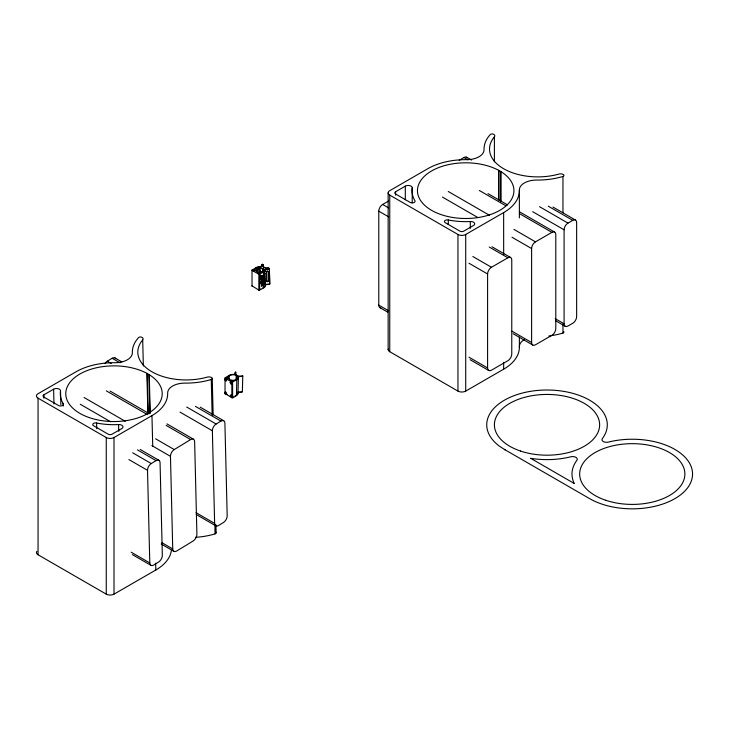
<?xml version="1.0" encoding="UTF-8"?>
<svg xmlns="http://www.w3.org/2000/svg" width="729" height="729" viewBox="0 0 729 729"><rect width="100%" height="100%" fill="white"/><g stroke="black" fill="none" stroke-linecap="round" stroke-linejoin="round"><path stroke-width="1.09" d="M242.784 375.918L242.356 391.992A5.367 3.098 0 0 1 239.741 392.357A1.713 0.984 0 0 0 238 393.359A5.367 3.098 0 0 1 236.424 395.61C235.549 395.71 231.184 400.057 231.858 396.458L231.858 382.142L224.878 377.977L229.225 375.344A5.367 3.098 0 0 1 233.116 374.433A1.713 0.993 0 0 0 234.856 373.43A5.367 3.098 0 0 1 235.476 371.927M265.31 282.469L265.028 273.001A5.331 3.162 -1.4 0 1 264.162 274.45L264.144 274.469M265.31 282.624L265.283 283.144A5.331 3.162 -1.4 0 1 264.417 284.592L264.016 284.365A4.775 2.834 -1.4 0 0 264.764 282.87L264.727 282.305M264.773 282.87L265.283 283.144M229.143 378.743L229.225 375.344M235.804 375.553L235.886 372.154A4.821 2.788 0 0 0 236.697 375.271L236.934 375.408A4.821 2.788 0 0 0 242.338 375.872M236.232 380.055L236.305 375.499A4.821 2.788 0 0 0 228.35 376.838A4.821 2.788 0 0 0 234.209 380.228A4.821 2.788 0 0 0 236.542 375.635L236.369 375.526M236.396 380.146L236.506 375.608M236.433 380.173L236.542 375.635M236.433 395.61L236.816 379.727A5.367 3.098 0 0 0 238.383 377.476A1.713 0.984 0 0 1 240.133 376.474A5.367 3.098 0 0 0 242.748 376.109M238 393.469L238.383 377.476M264.417 284.592L264.08 274.532M262.659 285.349L262.23 275.762L261.182 276.792L261.465 286.242L262.659 285.349L262.103 284.966L261.875 275.699L261.346 275.407L262.431 276.027M254.284 269.675L252.544 270.186L254.558 271.279A5.367 3.098 0 0 1 254.275 270.222L254.284 269.675A5.367 3.098 0 0 0 254.521 270.906L254.558 270.951M262.094 285.021L261.565 285.549L262.285 285.968M266.586 281.503L266.577 271.616M268.536 281.412L268.39 271.607M268.381 271.607L268.245 280.875L267.598 281.33A4.821 2.861 -1.4 0 1 266.65 281.348L266.477 281.33M62.94 403.283L63.223 403.748A2.88 1.658 0 0 1 62.047 405.707A2.88 1.658 0 0 1 58.466 405.479L43.886 397.059A2.743 1.586 0 0 1 43.886 394.817L53.609 389.204A4.055 2.342 0 0 1 58.174 388.73A4.055 2.342 0 0 1 60.525 391.045L60.379 392.084A53.682 30.992 0 0 0 62.94 403.283M412.222 187.991L412.085 189.03A53.682 30.992 0 0 0 414.637 200.238L414.919 200.694A2.88 1.658 0 0 1 413.744 202.653A2.88 1.658 0 0 1 410.172 202.425L395.592 194.005A2.743 1.586 0 0 1 395.592 191.763L405.315 186.15A4.055 2.342 0 0 1 409.88 185.676A4.055 2.342 0 0 1 412.222 187.991L412.222 202.744M264.226 267.315L264.18 267.288A3.709 2.141 0 0 0 268.345 267.743L269.329 268.737L268.372 268.19M269.347 268.591L269.776 283.991M263.524 274.605L263.78 274.204A4.784 2.834 -1.4 0 0 264.481 273.029M261.465 266.285A5.367 3.098 0 0 1 261.93 264.973L262.085 264.335A5.367 3.098 0 0 0 261.465 265.848A1.713 0.993 0 0 1 259.724 266.841A5.367 3.098 0 0 0 255.833 267.753L251.915 270.286L259.105 274.414L263.424 272.136A5.367 3.098 0 0 0 265.001 269.894A1.713 0.984 0 0 1 266.741 268.883A5.367 3.098 0 0 0 269.356 268.518M225.015 393.432L231.858 397.797M260.608 279.827L260.627 275.507M261.237 266.796L260.964 266.778A1.713 0.993 0 0 1 259.724 267.069A5.367 3.098 0 0 0 258.239 267.178M260.836 289.067L259.825 289.65M252.599 270.295L254.485 271.343M268.472 281.467L267.598 281.33M260.435 273.421L259.916 273.038A5.367 3.098 0 0 1 257.975 272.892C256.234 273.165 260.563 274.806 260.408 273.657M252.015 285.841L259.105 290.297L263.88 287.755A5.367 3.098 0 0 0 265.383 285.549A1.713 0.984 0 0 1 267.133 284.547A5.367 3.098 0 0 0 269.748 284.182L269.356 268.308M104.985 363.552A5.477 3.162 -60 0 1 107.318 361.201L112.12 358.276A5.477 3.162 -60 0 1 115.765 358.823M149.791 562.943L147.513 470.323A5.477 3.162 -60 0 1 151.277 463.553L156.079 460.628A5.477 3.162 -60 0 1 160.061 462.678L162.33 555.298A5.477 3.162 -60 0 1 158.567 562.068L153.773 564.993A5.477 3.162 -60 0 1 149.791 562.943L131.165 552.19M172.737 548.955L170.468 456.336A5.477 3.162 -60 0 1 174.231 449.565L190.652 439.56A5.477 3.162 -60 0 1 194.634 441.601L196.903 534.22A5.477 3.162 -60 0 1 193.139 540.991L176.719 550.996A5.477 3.162 -60 0 1 172.737 548.955L161.956 542.722M214.636 523.413L212.367 430.793A5.477 3.162 -60 0 1 216.13 424.023L220.923 421.098A5.477 3.162 -60 0 1 224.906 423.148L227.184 515.768A5.477 3.162 -60 0 1 223.411 522.538L218.618 525.463A5.477 3.162 -60 0 1 214.636 523.413L196.01 512.66M257.137 270.368L256.289 270.796L257.118 270.377A4.784 2.834 -1.4 0 1 259.652 269.894L260.371 270.122M380.72 307.884A5.477 3.162 -60 0 1 378.779 305.132L378.779 211.164A5.477 3.162 -60 0 1 382.661 204.457L388.457 201.104M459.161 160.289L463.954 157.519A5.477 3.162 -60 0 1 467.307 157.819M38.054 398.162L106.261 437.537A5.477 3.162 0 0 0 114.006 437.537L151.96 415.63A53.682 30.992 0 0 0 167.661 393.159A17.122 9.887 0 0 1 185.102 383.108A53.709 31.01 0 0 0 211.255 379.481A2.16 1.248 0 0 0 211.61 377.549A3.855 2.223 0 0 0 207.182 377.13A48.223 27.839 0 0 1 153.154 372.464L150.775 371.088A48.223 27.839 0 0 1 142.702 339.896A3.855 2.223 0 0 0 141.964 337.345A2.151 1.239 0 0 0 138.528 337.645L138.191 338.028A53.709 31.01 0 0 0 132.35 352.645A17.15 9.896 0 0 1 114.927 362.714A53.682 30.992 0 0 0 76.026 371.79L37.571 394.015A5.477 3.162 0 0 0 38.054 398.162L38.054 554.769L106.261 594.144A5.477 3.162 0 0 0 114.006 594.144L155.842 569.996A53.682 30.992 0 0 0 171.415 550.231M389.751 195.108L457.958 234.483A5.477 3.162 0 0 0 465.713 234.483L503.666 212.576A53.682 30.992 0 0 0 519.367 190.105A17.122 9.887 0 0 1 536.808 180.054A53.709 31.01 0 0 0 562.961 176.427A2.16 1.248 0 0 0 563.307 174.495A3.855 2.223 0 0 0 558.888 174.076A48.223 27.839 0 0 1 504.851 169.41L502.472 168.035A48.223 27.839 0 0 1 494.399 136.842A3.855 2.223 0 0 0 493.661 134.291A2.151 1.239 0 0 0 490.234 134.592L489.888 134.974A53.709 31.01 0 0 0 484.047 149.591A17.15 9.896 0 0 1 466.624 159.66A53.682 30.992 0 0 0 427.732 168.736L389.268 190.962A5.477 3.162 0 0 0 389.751 195.108L389.751 351.715L457.958 391.099A5.477 3.162 0 0 0 465.713 391.099L503.666 369.184A53.682 30.992 0 0 0 519.367 346.712A17.122 9.887 0 0 1 524.388 339.55M231.913 382.169L236.816 379.727M233.408 396.904L231.858 397.351M487.592 367.954L487.592 273.986A5.477 3.162 -60 0 1 491.464 267.27L507.885 257.793A5.477 3.162 -60 0 1 511.767 260.025L511.767 353.993A5.477 3.162 -60 0 1 507.885 360.709L491.464 370.186A5.477 3.162 -60 0 1 487.592 367.954L468.966 357.201M531.614 342.53L531.614 248.571A5.477 3.162 -60 0 1 535.487 241.855L551.908 232.378A5.477 3.162 -60 0 1 555.79 234.61L555.79 328.579A5.477 3.162 -60 0 1 551.908 335.294L535.487 344.771A5.477 3.162 -60 0 1 531.614 342.53L512.013 331.212M564.091 323.785L564.091 229.817A5.477 3.162 -60 0 1 567.964 223.11L572.766 220.34A5.477 3.162 -60 0 1 576.639 222.573L576.639 316.541A5.477 3.162 -60 0 1 572.766 323.248L567.964 326.018A5.477 3.162 -60 0 1 564.091 323.785L555.27 318.691M232.578 382.169L232.633 397.797M257.702 273.102L259.442 273.995M257.592 273.375L257.975 273.339A5.367 3.098 0 0 0 259.916 273.484M266.586 271.607L266.96 271.534A5.367 3.189 -1.4 0 0 267.825 271.47L267.835 271.27M470.296 221.516L468.51 221.598A53.682 30.992 0 0 1 449.1 220.131L448.289 219.958A2.88 1.658 0 0 0 444.9 220.641A2.88 1.658 0 0 0 445.291 222.7L459.899 231.129A2.743 1.586 0 0 0 463.772 231.129L473.495 225.516A4.064 2.351 0 0 0 474.306 222.874A4.064 2.351 0 0 0 470.296 221.516L470.296 228.332M118.599 424.57L116.813 424.652A53.709 31.01 0 0 1 97.413 423.175L96.593 423.011A2.88 1.658 0 0 0 93.194 423.686A2.88 1.658 0 0 0 93.594 425.754L108.193 434.183A2.743 1.586 0 0 0 112.075 434.183L121.789 428.57A4.064 2.351 0 0 0 122.609 425.927A4.064 2.351 0 0 0 118.599 424.57L118.763 431.386M257.683 269.83A5.331 3.162 -1.4 0 1 259.132 269.593L259.223 269.593A0.939 0.829 -12.5 0 1 259.497 269.63L259.934 272.063M266.987 271.534L266.395 271.206A4.693 2.788 -1.4 0 0 267.352 271.188L267.816 271.27M268.081 281.613A5.194 3.08 -1.4 0 1 267.206 281.676L266.595 281.512M257.829 272.865L257.893 273.32M254.275 270.058L253.592 269.493M500.96 171.661A48.223 27.839 0 0 1 477.632 217.625A48.223 27.839 0 0 1 418.965 183.754A48.223 27.839 0 0 1 498.581 170.285L500.96 171.661L500.96 201.168M149.254 374.715A48.223 27.839 0 0 1 125.926 420.679A48.223 27.839 0 0 1 67.268 386.807A48.223 27.839 0 0 1 146.875 373.339L149.254 374.715L150.229 413.307M466.697 157.245L471.599 160.07M552.956 207.045L575.5 220.067M463.954 157.519L467.872 159.779M548.254 206.189L572.766 220.34M539.542 206.69L567.964 223.11M532.726 211.711L564.091 229.817M487.993 193.622L507.603 204.94M519.367 211.729L554.651 232.104M479.372 190.497L505.844 205.778M519.567 213.697L551.908 232.378M448.244 191.49L489.414 215.255M513.927 229.407L535.487 241.855M442.412 197.067L477.695 217.442M512.013 237.253L531.614 248.571M492.002 246.767L510.628 257.519M489.268 247.04L507.885 257.793M382.661 204.457L388.539 207.847M472.839 256.517L491.464 267.27M378.779 211.164L388.584 216.823M468.966 263.233L487.592 273.986M555.425 320.632L565.23 326.291M513.143 333.727L532.753 345.045M378.779 305.132L388.584 310.791M379.918 307.638L387.755 312.167M470.105 359.707L488.731 370.46M267.352 271.188L267.835 271.47M265.411 271.534L266.276 272.035M259.132 269.593L259.652 269.894M259.888 270.003L260.508 270.359L260.554 272.418M266.632 281.348L267.206 281.676M264.463 272.646L264.691 281.904L265.31 282.26M225.817 393.86L227.083 394.589M114.89 357.903L121.752 361.866M200.174 407.137L223.694 420.724M112.12 358.276L119.957 362.805M195.436 406.381L220.923 421.098M107.318 361.201L111.245 363.47M186.724 407.046L216.13 424.023M180.017 412.122L212.367 430.793M110.097 391.072L149.308 413.707M166.95 423.895L193.422 439.177M106.343 390.881L147.522 414.655M166.139 425.408L190.652 439.56M84.045 397.496L125.224 421.262M155.605 438.812L174.231 449.565M80.281 404.267L110.671 421.809M151.842 445.583L170.468 456.336M140.223 449.501L158.849 460.254M137.453 449.875L156.079 460.628M132.66 452.8L151.277 463.553M128.887 459.571L147.513 470.323M196.247 514.519L215.848 525.837M161.209 544.025L173.949 551.379M132.377 554.614L151.003 565.367M262.458 264.326L263.442 264.9A3.709 2.141 0 0 0 264.199 267.306M264.745 282.488L264.7 281.968M263.816 287.8L263.424 272.136M263.16 268.491L263.242 271.753M263.534 278.159L263.688 284.192M262.923 268.354L263.005 271.616M260.608 281.485L260.663 283.654M212.239 378.415L213.15 414.737M215.912 524.844L216.112 532.79M211.775 384.365L211.893 388.903M212.494 412.742L212.549 415.011M215.429 529.655L215.483 531.924A2.16 1.248 0 0 1 215.128 533.847A53.709 31.01 0 0 1 195.536 537.309M211.255 379.481L212.139 414.664M214.9 524.771L215.128 533.847M151.951 415.621L152.735 446.276M155.651 563.18L155.842 569.996M148.889 374.487L149.864 413.088M147.258 373.549L148.26 413.279M146.875 373.339L147.905 414.2M142.702 339.896L143.358 366.004M96.593 423.011L96.738 428.688M63.223 403.748L63.277 406.017M60.525 391.045L60.862 404.668M53.609 389.204L53.982 403.957M43.886 394.817L43.968 398.225M562.961 176.427L562.961 212.74M562.961 323.958L562.961 333.035A53.709 31.01 0 0 1 548.91 335.987M519.367 190.105L519.376 217.889M519.376 337.044L519.376 347.259M503.648 212.567L503.666 254.567M503.648 362.368L503.666 369.184M500.595 171.443L500.595 202.079M498.964 170.495L498.964 200.001M498.581 170.285L498.581 199.792M494.399 136.842L494.399 161.811M465.713 234.483L465.713 391.099M457.958 234.483L457.958 391.099M448.289 219.958L448.289 224.496M405.315 186.15L405.315 199.773M395.592 191.763L395.592 195.172M388.147 192.884L388.147 349.492M263.442 264.9L262.394 264.29M259.633 274.332L259.633 290.215M258.859 274.332L258.859 290.215M252.015 269.958L252.034 286.278M225.042 378.205L225.042 393.86M114.006 437.537L114.006 594.144M106.261 437.537L106.261 594.144M264.755 286.132A4.821 2.788 0 0 1 262.786 287.882M260.608 282.843A4.821 2.788 0 0 1 262.057 283.08M262.504 283.216A4.821 2.788 0 0 1 262.786 283.326M263.871 283.927A4.821 2.788 0 0 1 264.545 284.656M269.338 283.946A4.821 2.788 0 0 1 265.73 284.091M263.552 272.281A5.367 3.098 0 0 0 265.001 270.113A1.713 0.984 0 0 1 265.502 269.393L266.067 269.402A1.713 0.984 0 0 1 266.741 269.329A5.367 3.098 0 0 0 269.019 269.065L269.393 268.728A5.367 3.098 0 0 1 269.019 268.837M255.97 267.898A5.367 3.098 0 0 1 257.711 267.279M261.93 264.745A5.185 2.989 0 0 1 262.085 264.563M267.926 268.281A3.709 2.141 0 0 1 265.748 268.29M264.49 267.908A3.709 2.141 0 0 1 263.442 265.356M256.508 271.562A3.727 2.151 0 0 1 257.674 268.564A3.727 2.151 0 0 1 262.85 269.302A3.727 2.151 0 0 1 261.438 272.272M257.829 272.272A3.727 2.151 0 0 1 257 271.908M264.436 270.094A4.821 2.788 0 0 1 264.272 271.152M263.816 271.78A4.821 2.788 0 0 1 263.534 272.026M259.888 273.165A4.821 2.788 0 0 1 259.214 273.165M255.888 268.637A4.821 2.788 0 0 1 256.225 268.418M256.936 268.081A4.821 2.788 0 0 1 257.674 267.844M268.955 268.728A4.821 2.788 0 0 1 266.422 269.001M262.039 266.468A4.821 2.788 0 0 1 262.076 265.793M38.054 554.769A5.477 3.162 0 0 1 36.86 551.334M563.872 331.677A2.16 1.248 0 0 1 562.961 333.035M389.751 351.715A5.477 3.162 0 0 1 388.192 349.082M237.289 392.694A4.821 2.788 0 0 1 237.289 394.134M236.852 394.763A4.821 2.788 0 0 1 236.579 395.009M235.859 395.483A4.821 2.788 0 0 1 235.112 395.801M241.645 391.837A4.821 2.788 0 0 1 238.028 391.837M230.902 380.602C231.02 383.062 235.385 380.538 233.298 380.629A5.367 3.098 0 0 1 231.366 380.483L230.938 380.529M227.676 377.239L227.658 377.367A5.367 3.098 0 0 0 227.913 378.488L225.935 377.777L227.676 377.239M530.657 458.313L574.261 483.491A60.279 34.801 0 0 1 576.885 460.291A4.62 2.67 0 0 0 575.901 457.356A4.62 2.67 0 0 0 570.816 456.791A60.279 34.801 0 0 1 530.657 458.313M504.951 449.738L504.395 449.419L589.643 498.645A60.279 34.801 0 0 0 669.213 501.534A60.279 34.801 0 0 0 684.157 456.318A60.279 34.801 0 0 0 608.332 442.093A4.556 2.624 0 0 1 603.302 441.537A4.556 2.624 0 0 1 602.345 438.63A60.279 34.801 0 0 0 579.737 395.583A60.279 34.801 0 0 0 502.463 401.369A60.279 34.801 0 0 0 499.638 446.33L504.951 449.738M257.765 271.808A3.727 2.151 0 0 0 263.351 269.94A3.727 2.151 0 0 0 257.774 268.081A3.727 2.151 0 0 0 257.765 271.808M230.373 395.528A1.093 0.629 60 0 0 231.53 396.977A1.093 0.629 60 0 0 231.53 395.419A1.093 0.629 60 0 0 230.373 395.528M225.051 379.691A1.093 0.629 60 0 0 226.309 380.966A1.093 0.629 60 0 0 226.09 379.317A1.093 0.629 60 0 0 225.051 379.691M230.318 382.752A1.093 0.629 60 0 0 231.585 384.01A1.093 0.629 60 0 0 231.348 382.342A1.093 0.629 60 0 0 230.318 382.752M225.042 392.557A1.093 0.629 60 0 0 226.227 393.961A1.093 0.629 60 0 0 226.181 392.384A1.093 0.629 60 0 0 225.042 392.557M230.382 382.716A1.093 0.629 60 0 0 231.649 383.973A1.093 0.629 60 0 0 231.403 382.306A1.093 0.629 60 0 0 230.382 382.716M520.415 451.014A52.606 30.372 0 0 0 599.63 425.007A52.606 30.372 0 0 0 521.007 398.408A52.606 30.372 0 0 0 520.415 451.014M605.671 500.24A52.606 30.372 0 0 0 684.877 474.233A52.606 30.372 0 0 0 606.264 447.633A52.606 30.372 0 0 0 605.671 500.24"/></g></svg>
